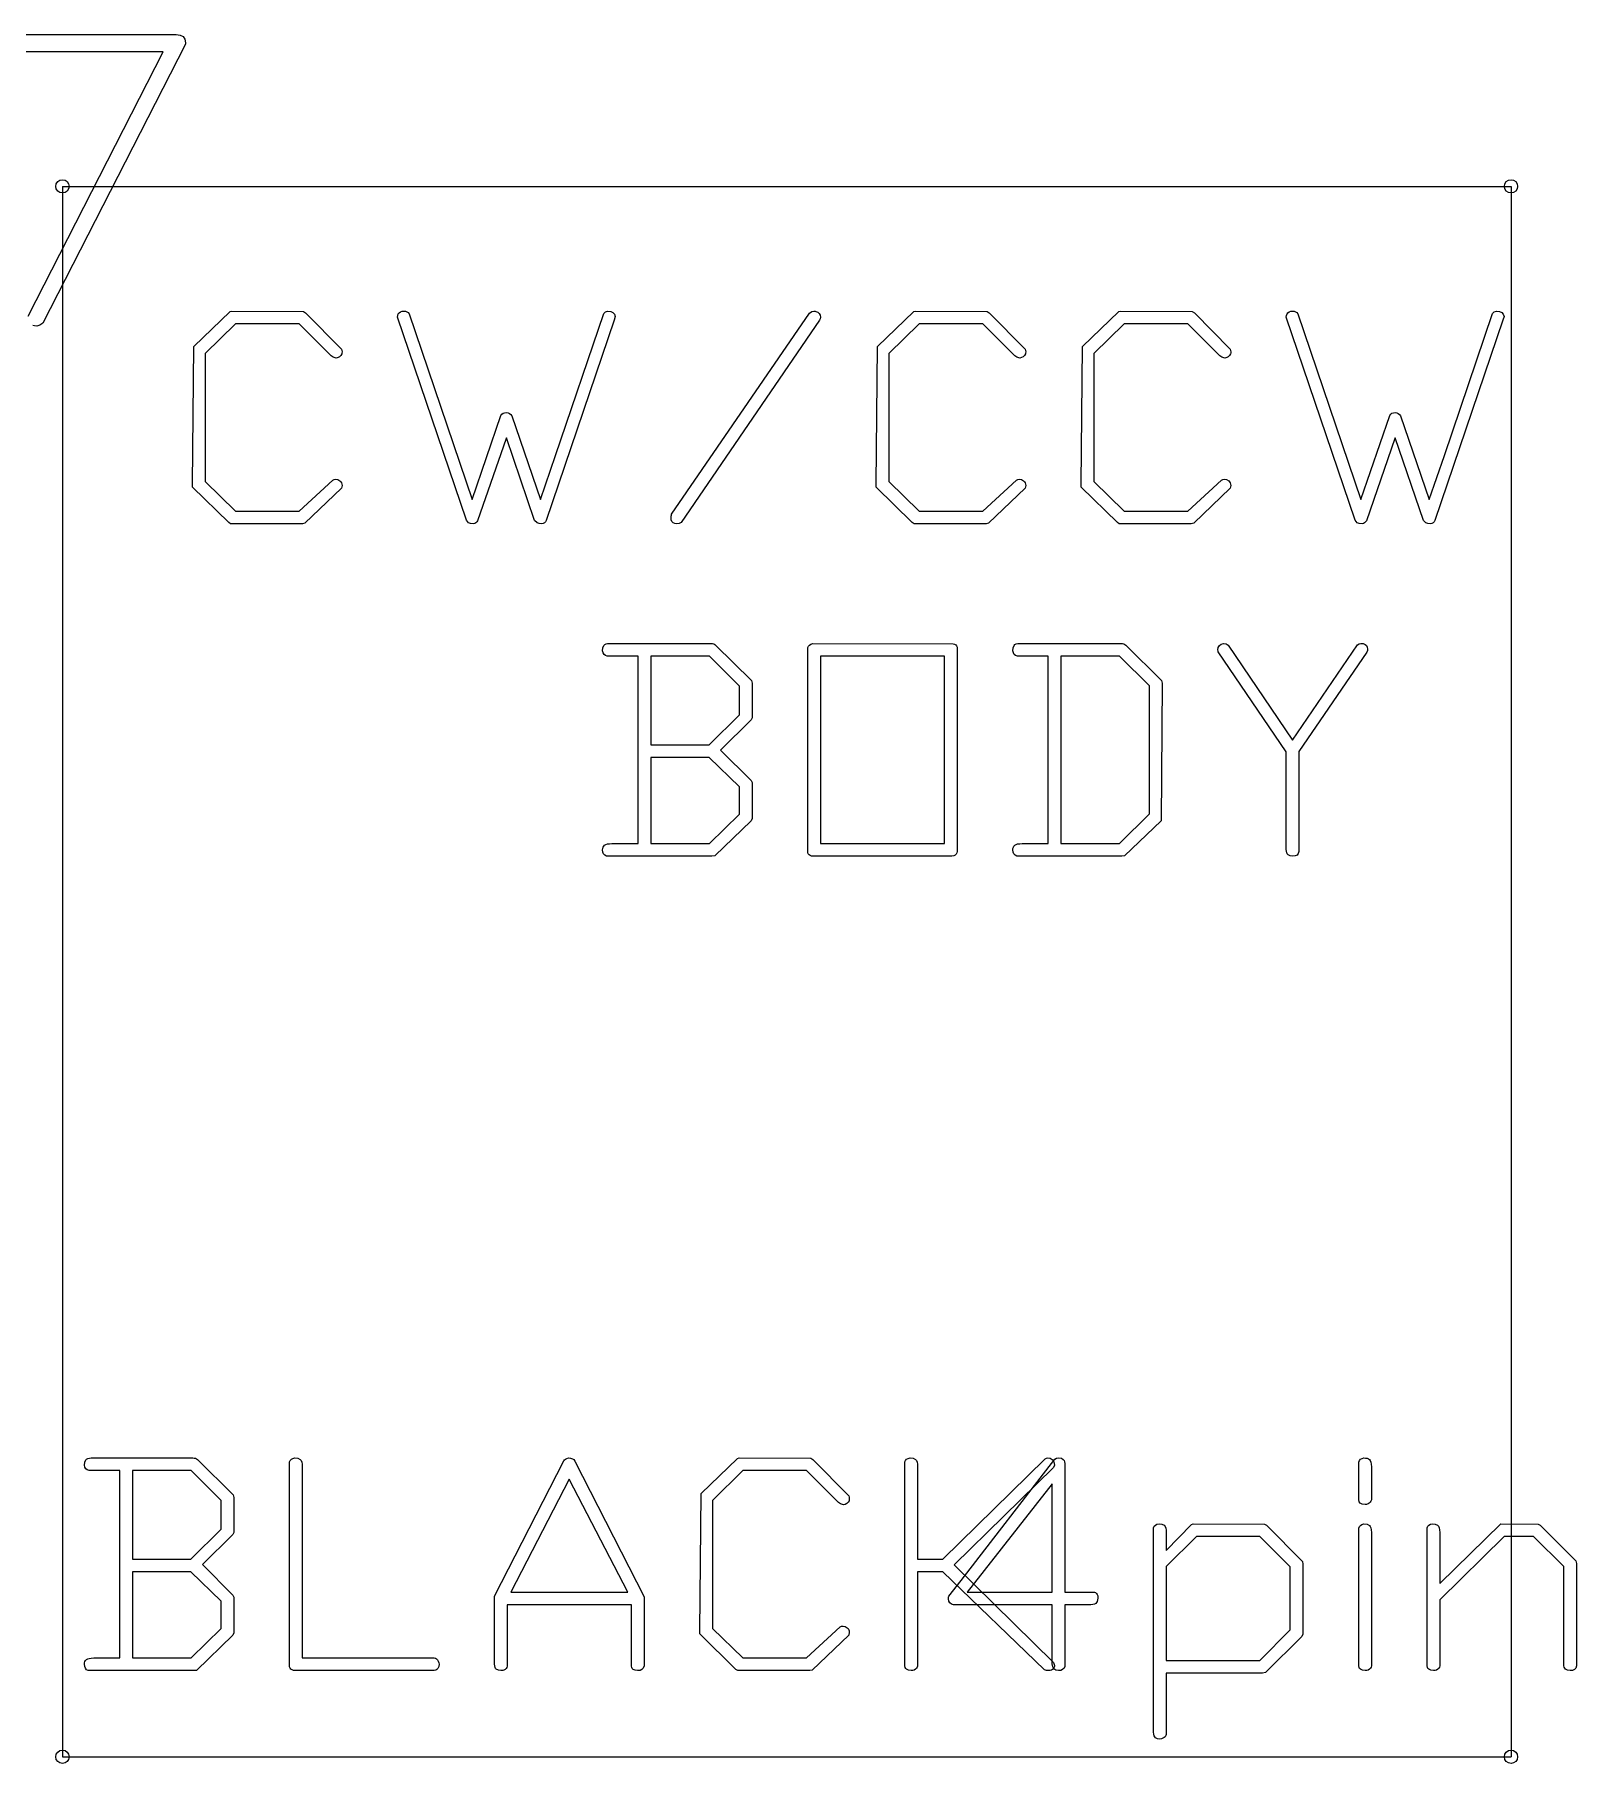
# Paper-space layout 'Sheet1' of a CAD drawing. Header units: millimetres. Extents: x 3 to 419, y -76 to 292.
# Drawn here: x 328.17 to 342.9, y 158.84 to 175.36 of the extents above; entities that cross this region are included whole.
import ezdxf

# ---------------------------------------------------------------- set-up
doc = ezdxf.new("R2010")
doc.units = ezdxf.units.MM

psp = doc.layouts.new('Sheet1')

# ---------------------------------------------------------------- linework, layer by layer
at = {"color": 7, "linetype": 'Continuous'}
for p, q in [((328.4340503, 173.906802), (328.4340503, 158.906802)), ((328.4340503, 173.906802), (342.2740503, 173.906802)), ((342.2740503, 173.906802), (342.2740503, 158.906802)), ((328.4340503, 158.906802), (342.2740503, 158.906802))]:
    psp.add_line(p, q, dxfattribs=at)
at = {"color": 7, "linetype": 'Continuous', "flags": 128}
for points in [[(327.7868461, 175.3563501), (329.5215678, 175.3563501), (329.5215678, 175.3563501), (329.5604049, 175.3511718), (329.5883675, 175.3366726), (329.604938, 175.3118169), (329.6106341, 175.2771225)], [(329.6106253, 175.2771225), (329.6106341, 175.278676), (329.6095985, 175.2760868), (329.6085628, 175.2688372), (329.6070093, 175.2579629), (329.6070093, 175.2579629), (328.2482303, 172.5989193), (328.2482303, 172.5989193), (328.2197498, 172.5792418), (328.1897158, 172.5725101), (328.1897158, 172.5725101), (328.1684849, 172.5740636), (328.1503609, 172.5782062)], [(328.1084169, 172.6652012), (329.3962536, 175.1906453), (329.3962536, 175.1906453), (327.7096898, 175.1906453)], [(330.7576571, 172.6984121), (331.1001982, 172.35143), (331.1001982, 172.35143), (331.1043559, 172.3393347), (331.1058678, 172.3261055), (331.1058678, 172.3261055), (331.1051118, 172.3140103), (331.103222, 172.3064508), (331.103222, 172.3064508), (331.0945285, 172.2913317), (331.0824333, 172.2796145), (331.0673142, 172.271299), (331.0491714, 172.2667633), (331.0491714, 172.2667633), (331.0215791, 172.2750788), (331.0011684, 172.2890639), (331.0011684, 172.2890639), (330.6961416, 172.5944686), (330.6961416, 172.5944686), (330.0887339, 172.5944686), (330.0887339, 172.5944686), (329.7976922, 172.3094746), (329.7976922, 172.3094746), (329.7976922, 171.0867216), (329.7976922, 171.0867216), (330.0887339, 170.8043734), (330.0887339, 170.8043734), (330.6961416, 170.8043734), (330.6961416, 170.8043734), (331.0181773, 171.1014627), (331.0181773, 171.1014627), (331.0310285, 171.1075103), (331.0465255, 171.1094002), (331.0465255, 171.1094002), (331.0661803, 171.1052425), (331.0858351, 171.0931472), (331.0945285, 171.0844538), (331.1009541, 171.0742484), (331.1047339, 171.0629091), (331.1058678, 171.0500579), (331.1058678, 171.0500579), (331.1001982, 171.0232216), (331.1001982, 171.0232216), (330.7513261, 170.6887127), (330.7513261, 170.6887127), (330.7286476, 170.683421), (330.7286476, 170.683421), (330.039597, 170.683421), (330.039597, 170.683421), (330.022588, 170.6943823), (330.022588, 170.6943823), (329.6767398, 171.033427), (329.6767398, 171.033427), (329.6767398, 171.0610192), (329.6767398, 171.0610192), (329.6907249, 172.3763764), (329.6907249, 172.3763764), (330.0361952, 172.7097514), (330.0361952, 172.7097514), (330.0532041, 172.715421), (330.0532041, 172.715421), (330.738097, 172.7127752), (330.738097, 172.7127752), (330.7577517, 172.6984121)], [(331.7461405, 172.6904746), (332.3475196, 170.9166323), (332.3475196, 170.9166323), (332.6241982, 171.7183198), (332.6241982, 171.7183198), (332.6336476, 171.7304151), (332.6453648, 171.7391085), (332.658972, 171.7440222), (332.674847, 171.7459121), (332.674847, 171.7459121), (332.6918559, 171.7440222), (332.706597, 171.7383526), (332.7186922, 171.7289032), (332.7285196, 171.715674), (332.7285196, 171.715674), (333.0025523, 170.9166323), (333.0025523, 170.9166323), (333.1461833, 171.3358079), (333.1461833, 171.3358079), (333.6065583, 172.6931204), (333.6065583, 172.6931204), (333.6228112, 172.7071055), (333.643222, 172.715421), (333.643222, 172.715421), (333.6723261, 172.7120192), (333.6942487, 172.7021919), (333.7089898, 172.6859389), (333.7165493, 172.6628823), (333.7165493, 172.6628823), (333.7052101, 172.6269746), (333.7052101, 172.6269746), (333.055847, 170.7136591), (333.055847, 170.7136591), (333.0479095, 170.7026978), (333.0384601, 170.6940044), (333.0267428, 170.6875788), (333.0135136, 170.683421), (333.0135136, 170.683421), (332.9881892, 170.6856889), (332.9685345, 170.6917365), (332.9685345, 170.6917365), (332.9458559, 170.716305), (332.9458559, 170.716305), (332.6778708, 171.5036294), (332.6778708, 171.5036294), (332.6722011, 171.4983377), (332.6722011, 171.4983377), (332.4011922, 170.7132811), (332.4011922, 170.7132811), (332.3936327, 170.7023198), (332.3841833, 170.6936264), (332.3735999, 170.6872008), (332.3615047, 170.683421), (332.3615047, 170.683421), (332.3339124, 170.6856889), (332.3135017, 170.6917365), (332.3135017, 170.6917365), (332.293847, 170.7166829), (332.293847, 170.7166829), (331.6361684, 172.6575907), (331.6361684, 172.6575907), (331.6380583, 172.6742216), (331.6433499, 172.6878288), (331.6520434, 172.6987901), (331.6645166, 172.7071055), (331.6645166, 172.7071055), (331.6807696, 172.7135311), (331.6955107, 172.715421), (331.6955107, 172.715421), (331.7113857, 172.7139091), (331.7249928, 172.7093734), (331.7367101, 172.7014359), (331.7461595, 172.6904746)], [(335.6758747, 172.6575907), (335.674088, 172.6424716), (335.6676624, 172.6299984), (335.6676624, 172.6299984), (334.3451237, 170.6970282), (334.3451237, 170.6970282), (334.3266029, 170.6868228), (334.3054362, 170.683421), (334.3054362, 170.683421), (334.2857815, 170.6856889), (334.2699065, 170.6932484), (334.2574333, 170.7049657), (334.2487398, 170.7219746), (334.2487398, 170.7219746), (334.2491178, 170.7408734), (334.2502517, 170.7559925), (334.2517636, 170.7669538), (334.2544095, 170.7745133), (334.2544095, 170.7745133), (335.5712785, 172.6961442), (335.5712785, 172.6961442), (335.594713, 172.7105073), (335.6136118, 172.715421), (335.6136118, 172.715421), (335.6257071, 172.7146651), (335.6336446, 172.7127752), (335.6336446, 172.7127752), (335.6521654, 172.7040817), (335.6653946, 172.6919865), (335.6733321, 172.6764895), (335.6759779, 172.6575907)], [(337.289134, 172.6984121), (337.6316267, 172.35143), (337.6316267, 172.35143), (337.6357845, 172.3393347), (337.6372964, 172.3261055), (337.6372964, 172.3261055), (337.6365404, 172.3140103), (337.6346505, 172.3064508), (337.6346505, 172.3064508), (337.6259571, 172.2913317), (337.6138618, 172.2796145), (337.5987428, 172.271299), (337.5805999, 172.2667633), (337.5805999, 172.2667633), (337.5530077, 172.2750788), (337.532597, 172.2890639), (337.532597, 172.2890639), (337.2275702, 172.5944686), (337.2275702, 172.5944686), (336.6201624, 172.5944686), (336.6201624, 172.5944686), (336.3291208, 172.3094746), (336.3291208, 172.3094746), (336.3291208, 171.0867216), (336.3291208, 171.0867216), (336.6201624, 170.8043734), (336.6201624, 170.8043734), (337.2275702, 170.8043734), (337.2275702, 170.8043734), (337.5496059, 171.1014627), (337.5496059, 171.1014627), (337.5624571, 171.1075103), (337.5779541, 171.1094002), (337.5779541, 171.1094002), (337.5976089, 171.1052425), (337.6172636, 171.0931472), (337.6259571, 171.0844538), (337.6323827, 171.0742484), (337.6361624, 171.0629091), (337.6372964, 171.0500579), (337.6372964, 171.0500579), (337.6316267, 171.0232216), (337.6316267, 171.0232216), (337.2827547, 170.6887127), (337.2827547, 170.6887127), (337.2600761, 170.683421), (337.2600761, 170.683421), (336.5710255, 170.683421), (336.5710255, 170.683421), (336.5540166, 170.6943823), (336.5540166, 170.6943823), (336.2081684, 171.033427), (336.2081684, 171.033427), (336.2081684, 171.0610192), (336.2081684, 171.0610192), (336.2221535, 172.3763764), (336.2221535, 172.3763764), (336.5676237, 172.7097514), (336.5676237, 172.7097514), (336.5846327, 172.715421), (336.5846327, 172.715421), (337.2695255, 172.7127752), (337.2695255, 172.7127752), (337.2891803, 172.6984121)], [(339.2485771, 172.6984121), (339.5910553, 172.35143), (339.5910553, 172.35143), (339.595213, 172.3393347), (339.5967249, 172.3261055), (339.5967249, 172.3261055), (339.595969, 172.3140103), (339.5940791, 172.3064508), (339.5940791, 172.3064508), (339.5853857, 172.2913317), (339.5732904, 172.2796145), (339.5581714, 172.271299), (339.5400285, 172.2667633), (339.5400285, 172.2667633), (339.5124362, 172.2750788), (339.4920255, 172.2890639), (339.4920255, 172.2890639), (339.1869987, 172.5944686), (339.1869987, 172.5944686), (338.579591, 172.5944686), (338.579591, 172.5944686), (338.2885493, 172.3094746), (338.2885493, 172.3094746), (338.2885493, 171.0867216), (338.2885493, 171.0867216), (338.579591, 170.8043734), (338.579591, 170.8043734), (339.1869987, 170.8043734), (339.1869987, 170.8043734), (339.5090345, 171.1014627), (339.5090345, 171.1014627), (339.5218857, 171.1075103), (339.5373827, 171.1094002), (339.5373827, 171.1094002), (339.5570374, 171.1052425), (339.5766922, 171.0931472), (339.5853857, 171.0844538), (339.5918112, 171.0742484), (339.595591, 171.0629091), (339.5967249, 171.0500579), (339.5967249, 171.0500579), (339.5910553, 171.0232216), (339.5910553, 171.0232216), (339.2421833, 170.6887127), (339.2421833, 170.6887127), (339.2195047, 170.683421), (339.2195047, 170.683421), (338.5304541, 170.683421), (338.5304541, 170.683421), (338.5134452, 170.6943823), (338.5134452, 170.6943823), (338.167597, 171.033427), (338.167597, 171.033427), (338.167597, 171.0610192), (338.167597, 171.0610192), (338.1815821, 172.3763764), (338.1815821, 172.3763764), (338.5270523, 172.7097514), (338.5270523, 172.7097514), (338.5440612, 172.715421), (338.5440612, 172.715421), (339.2289541, 172.7127752), (339.2289541, 172.7127752), (339.2486089, 172.6984121)], [(340.2369413, 172.6904746), (340.8383767, 170.9166323), (340.8383767, 170.9166323), (341.1150553, 171.7183198), (341.1150553, 171.7183198), (341.1245047, 171.7304151), (341.136222, 171.7391085), (341.1498291, 171.7440222), (341.1657041, 171.7459121), (341.1657041, 171.7459121), (341.182713, 171.7440222), (341.1974541, 171.7383526), (341.2095493, 171.7289032), (341.2193767, 171.715674), (341.2193767, 171.715674), (341.4934095, 170.9166323), (341.4934095, 170.9166323), (341.6370404, 171.3358079), (341.6370404, 171.3358079), (342.0974154, 172.6931204), (342.0974154, 172.6931204), (342.1136684, 172.7071055), (342.1340791, 172.715421), (342.1340791, 172.715421), (342.1631833, 172.7120192), (342.1851059, 172.7021919), (342.199847, 172.6859389), (342.2074065, 172.6628823), (342.2074065, 172.6628823), (342.1960672, 172.6269746), (342.1960672, 172.6269746), (341.5467041, 170.7136591), (341.5467041, 170.7136591), (341.5387666, 170.7026978), (341.5293172, 170.6940044), (341.5175999, 170.6875788), (341.5043708, 170.683421), (341.5043708, 170.683421), (341.4790464, 170.6856889), (341.4593916, 170.6917365), (341.4593916, 170.6917365), (341.436713, 170.716305), (341.436713, 170.716305), (341.1687279, 171.5036294), (341.1687279, 171.5036294), (341.1630583, 171.4983377), (341.1630583, 171.4983377), (340.8920493, 170.7132811), (340.8920493, 170.7132811), (340.8844898, 170.7023198), (340.8750404, 170.6936264), (340.8644571, 170.6872008), (340.8523618, 170.683421), (340.8523618, 170.683421), (340.8247696, 170.6856889), (340.8043589, 170.6917365), (340.8043589, 170.6917365), (340.7847041, 170.7166829), (340.7847041, 170.7166829), (340.1270255, 172.6575907), (340.1270255, 172.6575907), (340.1289154, 172.6742216), (340.1342071, 172.6878288), (340.1429005, 172.6987901), (340.1553737, 172.7071055), (340.1553737, 172.7071055), (340.1716267, 172.7135311), (340.1863678, 172.715421), (340.1863678, 172.715421), (340.2022428, 172.7139091), (340.2158499, 172.7093734), (340.2275672, 172.7014359), (340.2370166, 172.6904746)], [(334.6749935, 169.5237901), (335.0171654, 169.1873913), (335.0171654, 169.1873913), (335.0228351, 169.1628228), (335.0228351, 169.1628228), (335.0228351, 168.8290698), (335.0228351, 168.8290698), (335.0145196, 168.809793), (335.0145196, 168.809793), (334.721966, 168.5229091), (334.721966, 168.5229091), (335.0145196, 168.2307335), (335.0145196, 168.2307335), (335.0228351, 168.2114567), (335.0228351, 168.2114567), (335.0228351, 167.8697663), (335.0228351, 167.8697663), (335.0145196, 167.8474657), (335.0145196, 167.8474657), (334.6660255, 167.5110669), (334.6660255, 167.5110669), (334.6376773, 167.508421), (334.6376773, 167.508421), (333.6322607, 167.508421), (333.6322607, 167.508421), (333.6163857, 167.5174925), (333.6046684, 167.5307216), (333.5978648, 167.5477305), (333.595597, 167.5688972), (333.595597, 167.5688972), (333.5967309, 167.5825044), (333.6005107, 167.5945996), (333.6061803, 167.604805), (333.6144958, 167.6134984), (333.626213, 167.620302), (333.6417101, 167.6255936), (333.6609868, 167.6282395), (333.6840434, 167.6293734), (333.6840434, 167.6293734), (333.9342636, 167.6293734), (333.9342636, 167.6293734), (333.9342636, 169.4194686), (333.9342636, 169.4194686), (333.6394422, 169.4194686), (333.6394422, 169.4194686), (333.6224333, 169.4258942), (333.6095821, 169.4364776), (333.6005107, 169.4508407), (333.595597, 169.4697395), (333.595597, 169.4697395), (333.5986208, 169.4988436), (333.6080702, 169.5211442), (333.6160077, 169.5294597), (333.6277249, 169.5355073), (333.642466, 169.5392871), (333.6606089, 169.540421), (333.6606089, 169.540421), (333.6916029, 169.540421), (333.6916029, 169.540421), (334.6301178, 169.540421), (334.6301178, 169.540421), (334.6444809, 169.5392871), (334.6569541, 169.5362633), (334.6671595, 169.5309716), (334.675097, 169.5237901)], [(336.9455729, 169.5377752), (336.9584511, 169.5336175), (336.9690345, 169.5268139), (336.976972, 169.5169865), (336.9822636, 169.5045133), (336.9822636, 169.5045133), (336.9822636, 169.4576442), (336.9822636, 169.4576442), (336.9822636, 167.5526442), (336.9822636, 167.5526442), (336.9781059, 167.539793), (336.9716803, 167.5284538), (336.9626089, 167.5190044), (336.9512696, 167.5110669), (336.9512696, 167.5110669), (336.9312368, 167.508421), (336.9312368, 167.508421), (335.5916892, 167.508421), (335.5916892, 167.508421), (335.578838, 167.5148466), (335.5682547, 167.5227841), (335.5603172, 167.5326115), (335.5550255, 167.5443288), (335.5550255, 167.5443288), (335.5550255, 167.5995133), (335.5550255, 167.5995133), (335.5550255, 169.5018675), (335.5550255, 169.5018675), (335.5610732, 169.5147186), (335.5712785, 169.525302), (335.5852636, 169.5339954), (335.6030285, 169.540421), (335.6030285, 169.540421), (336.9455999, 169.5377752)], [(338.5938797, 169.5237901), (338.9360226, 169.1873913), (338.9360226, 169.1873913), (338.9416922, 169.1628228), (338.9416922, 169.1628228), (338.9303529, 167.8474657), (338.9303529, 167.8474657), (338.5826148, 167.5110669), (338.5826148, 167.5110669), (338.5546446, 167.508421), (338.5546446, 167.508421), (337.5511178, 167.508421), (337.5511178, 167.508421), (337.5352428, 167.5174925), (337.5235255, 167.5307216), (337.516722, 167.5477305), (337.5144541, 167.5688972), (337.5144541, 167.5688972), (337.515588, 167.5825044), (337.5193678, 167.5945996), (337.5250374, 167.604805), (337.5333529, 167.6134984), (337.5450702, 167.620302), (337.5605672, 167.6255936), (337.579844, 167.6282395), (337.6029005, 167.6293734), (337.6029005, 167.6293734), (337.8531208, 167.6293734), (337.8531208, 167.6293734), (337.8531208, 169.4194686), (337.8531208, 169.4194686), (337.5582993, 169.4194686), (337.5582993, 169.4194686), (337.5412904, 169.4258942), (337.5284392, 169.4364776), (337.5193678, 169.4508407), (337.5144541, 169.4697395), (337.5144541, 169.4697395), (337.5174779, 169.4988436), (337.5269273, 169.5211442), (337.5348648, 169.5294597), (337.5465821, 169.5355073), (337.5613232, 169.5392871), (337.579466, 169.540421), (337.579466, 169.540421), (337.6104601, 169.540421), (337.6104601, 169.540421), (338.5489749, 169.540421), (338.5489749, 169.540421), (338.563338, 169.5392871), (338.5758112, 169.5362633), (338.5860166, 169.5309716), (338.5939541, 169.5237901)], [(339.5728264, 169.5237901), (340.1871237, 168.6177811), (340.1871237, 168.6177811), (340.8066267, 169.5264359), (340.8066267, 169.5264359), (340.8225017, 169.5370192), (340.8406446, 169.540421), (340.8406446, 169.540421), (340.8444243, 169.540421), (340.849338, 169.540421), (340.849338, 169.540421), (340.8565196, 169.540421), (340.8606773, 169.540421), (340.8606773, 169.540421), (340.8791982, 169.5317276), (340.8924273, 169.5196323), (340.9003648, 169.5041353), (340.9030107, 169.4852365), (340.9030107, 169.4852365), (340.9014987, 169.4727633), (340.897341, 169.4576442), (340.897341, 169.4576442), (340.2479779, 168.5077901), (340.2479779, 168.5077901), (340.2479779, 167.5526442), (340.2479779, 167.5526442), (340.2411743, 167.5333675), (340.2294571, 167.5193823), (340.2124482, 167.5110669), (340.1905255, 167.508421), (340.1905255, 167.508421), (340.1644452, 167.5118228), (340.1440345, 167.5220282), (340.1364749, 167.5303436), (340.1311833, 167.5416829), (340.1281595, 167.5552901), (340.1270255, 167.571921), (340.1270255, 167.571921), (340.1270255, 168.5066561), (340.1270255, 168.5066561), (339.4765285, 169.4602901), (339.4765285, 169.4602901), (339.4746386, 169.4682276), (339.4738827, 169.4799448), (339.4738827, 169.4799448), (339.4772845, 169.5033794), (339.4874898, 169.5211442), (339.5041208, 169.5336175), (339.5275553, 169.540421), (339.5275553, 169.540421), (339.5532577, 169.5362633), (339.5729124, 169.5237901)], [(334.9018488, 169.1325847), (334.6161327, 169.4194686), (334.6161327, 169.4194686), (334.055216, 169.4194686), (334.055216, 169.4194686), (334.055216, 168.572802), (334.055216, 168.572802), (334.6131089, 168.572802), (334.6131089, 168.572802), (334.9018827, 168.8596859), (334.9018827, 168.8596859), (334.9018827, 169.1325847)], [(336.8612919, 167.6293734), (336.8613112, 169.4194686), (336.8613112, 169.4194686), (335.6759779, 169.4194686), (335.6759779, 169.4194686), (335.6759779, 167.6293734), (335.6759779, 167.6293734), (336.8613112, 167.6293734)], [(338.820735, 169.1367425), (338.5349898, 169.4194686), (338.5349898, 169.4194686), (337.9740732, 169.4194686), (337.9740732, 169.4194686), (337.9740732, 167.6293734), (337.9740732, 167.6293734), (338.5349898, 167.6293734), (338.5349898, 167.6293734), (338.8207398, 167.9147454), (338.8207398, 167.9147454), (338.8207398, 169.1367425)], [(334.9018488, 168.1713913), (334.6131089, 168.4518496), (334.6131089, 168.4518496), (334.055216, 168.4518496), (334.055216, 168.4518496), (334.055216, 167.6293734), (334.055216, 167.6293734), (334.6161327, 167.6293734), (334.6161327, 167.6293734), (334.9018827, 167.9098317), (334.9018827, 167.9098317), (334.9018827, 168.1713913)], [(329.7242317, 161.7450401), (330.0664183, 161.4086413), (330.0664183, 161.4086413), (330.0720879, 161.3840728), (330.0720879, 161.3840728), (330.0720879, 161.0503198), (330.0720879, 161.0503198), (330.0637724, 161.031043), (330.0637724, 161.031043), (329.7712189, 160.7441591), (329.7712189, 160.7441591), (330.0637724, 160.4519835), (330.0637724, 160.4519835), (330.0720879, 160.4327067), (330.0720879, 160.4327067), (330.0720879, 160.0910163), (330.0720879, 160.0910163), (330.0637724, 160.0687157), (330.0637724, 160.0687157), (329.7152784, 159.7323169), (329.7152784, 159.7323169), (329.6869302, 159.729671), (329.6869302, 159.729671), (328.6815135, 159.729671), (328.6815135, 159.729671), (328.6656385, 159.7387425), (328.6539212, 159.7519716), (328.6471177, 159.7689805), (328.6448498, 159.7901472), (328.6448498, 159.7901472), (328.6459837, 159.8037544), (328.6497635, 159.8158496), (328.6554332, 159.826055), (328.6637486, 159.8347484), (328.6754659, 159.841552), (328.6909629, 159.8468436), (328.7102397, 159.8494895), (328.7332962, 159.8506234), (328.7332962, 159.8506234), (328.9835165, 159.8506234), (328.9835165, 159.8506234), (328.9835165, 161.6407186), (328.9835165, 161.6407186), (328.6886951, 161.6407186), (328.6886951, 161.6407186), (328.6716861, 161.6471442), (328.6588349, 161.6577276), (328.6497635, 161.6720907), (328.6448498, 161.6909895), (328.6448498, 161.6909895), (328.6478736, 161.7200936), (328.657323, 161.7423942), (328.6652605, 161.7507097), (328.6769778, 161.7567573), (328.6917189, 161.7605371), (328.7098617, 161.761671), (328.7098617, 161.761671), (328.7408558, 161.761671), (328.7408558, 161.761671), (329.6793707, 161.761671), (329.6793707, 161.761671), (329.6937337, 161.7605371), (329.706207, 161.7575133), (329.7164123, 161.7522216), (329.7243498, 161.7450401)], [(330.7062779, 161.746552), (330.7146474, 161.7367246), (330.7206951, 161.7219835), (330.7240968, 161.7027067), (330.7252308, 161.6788942), (330.7252308, 161.6788942), (330.7252308, 159.8506234), (330.7252308, 159.8506234), (331.9854034, 159.8506234), (331.9854034, 159.8506234), (331.9986326, 159.8475996), (332.0095939, 159.841174), (332.0182873, 159.8317246), (332.0250909, 159.8188734), (332.0250909, 159.8188734), (332.0315165, 159.8045103), (332.0334064, 159.7901472), (332.0334064, 159.7901472), (332.0303826, 159.7701145), (332.0205552, 159.7497038), (332.0126177, 159.7410103), (332.0009004, 159.7345847), (331.9861593, 159.730805), (331.9680165, 159.729671), (331.9680165, 159.729671), (330.6413201, 159.729671), (330.6413201, 159.729671), (330.6284689, 159.7360966), (330.6178855, 159.7440341), (330.609948, 159.7538615), (330.6042784, 159.7655788), (330.6042784, 159.7655788), (330.6042784, 159.8207633), (330.6042784, 159.8207633), (330.6042784, 161.7231175), (330.6042784, 161.7231175), (330.6114599, 161.7378585), (330.6224212, 161.7491978), (330.6360284, 161.7571353), (330.6534153, 161.761671), (330.6534153, 161.761671), (330.6840314, 161.7578913), (330.706332, 161.746552)], [(333.3282862, 161.7314329), (333.9909451, 160.4353526), (333.9909451, 160.4353526), (333.9909451, 159.7738942), (333.9909451, 159.7738942), (333.9837635, 159.7546175), (333.9712903, 159.7406323), (333.9527695, 159.7323169), (333.928957, 159.729671), (333.928957, 159.729671), (333.9051445, 159.7326948), (333.8862457, 159.7417663), (333.8790641, 159.7493258), (333.8741504, 159.7599091), (333.8711266, 159.7735163), (333.8699927, 159.7897692), (333.8699927, 159.7897692), (333.8699927, 160.3586234), (333.8699927, 160.3586234), (332.6846593, 160.3586234), (332.6846593, 160.3586234), (332.6846593, 159.7735163), (332.6846593, 159.7735163), (332.6805016, 159.7606651), (332.674076, 159.7500817), (332.6646266, 159.7413883), (332.6529093, 159.7349627), (332.6529093, 159.7349627), (332.6415701, 159.7311829), (332.6241832, 159.729671), (332.6241832, 159.729671), (332.5988587, 159.7326948), (332.579582, 159.7421442), (332.5727784, 159.7497038), (332.5678647, 159.7602871), (332.5648409, 159.7738942), (332.563707, 159.7901472), (332.563707, 159.7901472), (332.563707, 159.8207633), (332.563707, 159.8207633), (332.563707, 160.4410222), (332.563707, 160.4410222), (333.2236534, 161.7340788), (333.2236534, 161.7340788), (333.2308349, 161.7420163), (333.2406623, 161.7491978), (333.2535135, 161.7560014), (333.2690105, 161.761671), (333.2690105, 161.761671), (333.2894212, 161.7597811), (333.3064302, 161.7541115), (333.3192814, 161.7446621), (333.3283528, 161.7314329)], [(335.6041107, 161.7446621), (335.9465939, 161.39768), (335.9465939, 161.39768), (335.9507516, 161.3855847), (335.9522635, 161.3723555), (335.9522635, 161.3723555), (335.9515076, 161.3602603), (335.9496177, 161.3527008), (335.9496177, 161.3527008), (335.9409242, 161.3375817), (335.928829, 161.3258645), (335.9137099, 161.317549), (335.8955671, 161.3130133), (335.8955671, 161.3130133), (335.8679748, 161.3213288), (335.8475641, 161.3353139), (335.8475641, 161.3353139), (335.5425373, 161.6407186), (335.5425373, 161.6407186), (334.9351296, 161.6407186), (334.9351296, 161.6407186), (334.6440879, 161.3557246), (334.6440879, 161.3557246), (334.6440879, 160.1329716), (334.6440879, 160.1329716), (334.9351296, 159.8506234), (334.9351296, 159.8506234), (335.5425373, 159.8506234), (335.5425373, 159.8506234), (335.864573, 160.1477127), (335.864573, 160.1477127), (335.8774242, 160.1537603), (335.8929212, 160.1556502), (335.8929212, 160.1556502), (335.912576, 160.1514925), (335.9322308, 160.1393972), (335.9409242, 160.1307038), (335.9473498, 160.1204984), (335.9511296, 160.1091591), (335.9522635, 160.0963079), (335.9522635, 160.0963079), (335.9465939, 160.0694716), (335.9465939, 160.0694716), (335.5977218, 159.7349627), (335.5977218, 159.7349627), (335.5750433, 159.729671), (335.5750433, 159.729671), (334.8859927, 159.729671), (334.8859927, 159.729671), (334.8689837, 159.7406323), (334.8689837, 159.7406323), (334.5231355, 160.079677), (334.5231355, 160.079677), (334.5231355, 160.1072692), (334.5231355, 160.1072692), (334.5371207, 161.4226264), (334.5371207, 161.4226264), (334.8825909, 161.7560014), (334.8825909, 161.7560014), (334.8995998, 161.761671), (334.8995998, 161.761671), (335.5844927, 161.7590252), (335.5844927, 161.7590252), (335.6041474, 161.7446621)], [(337.8916178, 161.7450401), (337.9003528, 161.7355907), (337.9067784, 161.7234954), (337.9105582, 161.7091323), (337.9116921, 161.6925014), (337.9116921, 161.6925014), (337.9033766, 161.6702008), (337.9033766, 161.6702008), (336.9550343, 160.7407573), (336.9550343, 160.7407573), (337.9033766, 159.808668), (337.9033766, 159.808668), (337.9098022, 159.7886353), (337.9116921, 159.778052), (337.9116921, 159.778052), (337.9109361, 159.7697365), (337.9090462, 159.7636889), (337.9090462, 159.7636889), (337.9026207, 159.7515936), (337.8943052, 159.7417663), (337.8840998, 159.7345847), (337.8720046, 159.729671), (337.8720046, 159.729671), (337.8527278, 159.730049), (337.8376087, 159.7319389), (337.8258915, 159.7342067), (337.818332, 159.7379865), (337.818332, 159.7379865), (336.8465552, 160.6730996), (336.8465552, 160.6730996), (336.6035165, 160.6730996), (336.6035165, 160.6730996), (336.6035165, 159.7731383), (336.6035165, 159.7731383), (336.6004927, 159.762555), (336.5940671, 159.7527276), (336.5846177, 159.7436561), (336.5717665, 159.7349627), (336.5717665, 159.7349627), (336.5604272, 159.7311829), (336.5430403, 159.729671), (336.5430403, 159.729671), (336.5177159, 159.7326948), (336.4984391, 159.7421442), (336.4916355, 159.7497038), (336.4867218, 159.7606651), (336.483698, 159.7738942), (336.4825641, 159.7905252), (336.4825641, 159.7905252), (336.4825641, 161.7231175), (336.4825641, 161.7231175), (336.4889897, 161.7378585), (336.499951, 161.7491978), (336.5150701, 161.7571353), (336.5343468, 161.761671), (336.5343468, 161.761671), (336.5626951, 161.7578913), (336.5846177, 161.746174), (336.5929332, 161.7363466), (336.5989808, 161.7216055), (336.6023826, 161.7023288), (336.6035165, 161.6781383), (336.6035165, 161.6781383), (336.6035165, 160.794052), (336.6035165, 160.794052), (336.8465552, 160.794052), (336.8465552, 160.794052), (337.8240016, 161.7533555), (337.8240016, 161.7533555), (337.8360968, 161.7597811), (337.849704, 161.761671), (337.849704, 161.761671), (337.8712486, 161.7575133), (337.8916593, 161.7450401)], [(337.9966412, 161.746174), (338.0035403, 161.7371026), (338.008832, 161.7246294), (338.0114778, 161.7087544), (338.0126117, 161.6898555), (338.0126117, 161.6898555), (338.0126117, 160.4795758), (338.0126117, 160.4795758), (338.293448, 160.4795758), (338.293448, 160.4795758), (338.3047873, 160.4750401), (338.3138587, 160.4678585), (338.3210403, 160.4572752), (338.326332, 160.444046), (338.326332, 160.444046), (338.325576, 160.4232573), (338.3233082, 160.4058704), (338.3191504, 160.3907514), (338.3138587, 160.3790341), (338.3059212, 160.3699627), (338.294582, 160.3639151), (338.2794629, 160.3597573), (338.2609421, 160.3586234), (338.2609421, 160.3586234), (338.0126117, 160.3586234), (338.0126117, 160.3586234), (338.0126117, 159.7704925), (338.0126117, 159.7704925), (338.0035403, 159.7527276), (337.9903111, 159.7398764), (337.9733022, 159.7323169), (337.9521355, 159.729671), (337.9521355, 159.729671), (337.9256772, 159.7338288), (337.9067784, 159.746302), (337.8954391, 159.7667127), (337.8916593, 159.7954389), (337.8916593, 159.7954389), (337.8916593, 160.3586234), (337.8916593, 160.3586234), (336.9486087, 160.3586234), (336.9486087, 160.3586234), (336.9274421, 160.364293), (336.9119451, 160.3760103), (336.9028736, 160.3933972), (336.8998498, 160.4168317), (336.8998498, 160.4168317), (336.9006058, 160.4315728), (336.9028736, 160.4421561), (336.9028736, 160.4421561), (337.0200462, 160.5918347), (337.0200462, 160.5918347), (337.9154718, 161.7507097), (337.9154718, 161.7507097), (337.9321028, 161.7590252), (337.9525135, 161.761671), (337.9525135, 161.761671), (337.9778379, 161.7578913), (337.9967367, 161.746174)], [(340.9221563, 161.745796), (340.929832, 161.7355907), (340.9355016, 161.7208496), (340.9385254, 161.7011948), (340.9396593, 161.6766264), (340.9396593, 161.6766264), (340.9396593, 161.3610163), (340.9396593, 161.3610163), (340.9347457, 161.3481651), (340.9279421, 161.3375817), (340.9200046, 161.3296442), (340.9105552, 161.3239746), (340.8927903, 161.317927), (340.8791832, 161.3156591), (340.8791832, 161.3156591), (340.8527248, 161.3186829), (340.833826, 161.3277544), (340.8224867, 161.3428734), (340.818707, 161.3640401), (340.818707, 161.3640401), (340.818707, 161.7219835), (340.818707, 161.7219835), (340.8258885, 161.7371026), (340.8368498, 161.7488198), (340.850457, 161.7571353), (340.8678439, 161.761671), (340.8678439, 161.761671), (340.8852308, 161.7605371), (340.9003498, 161.7578913), (340.9124451, 161.7525996), (340.9222724, 161.745796)], [(329.951087, 161.3538347), (329.6653855, 161.6407186), (329.6653855, 161.6407186), (329.1044689, 161.6407186), (329.1044689, 161.6407186), (329.1044689, 160.794052), (329.1044689, 160.794052), (329.6623617, 160.794052), (329.6623617, 160.794052), (329.9511355, 161.0809359), (329.9511355, 161.0809359), (329.9511355, 161.3538347)], [(332.7193651, 160.4795758), (333.8371087, 160.4795758), (333.8371087, 160.4795758), (333.276948, 161.5583198), (333.276948, 161.5583198), (332.7194332, 160.4795758)], [(337.0782528, 160.4795758), (337.8916593, 160.4795758), (337.8916593, 160.4795758), (337.8916593, 161.5140966), (337.8916593, 161.5140966), (337.0782546, 160.4795758)], [(339.9395142, 161.1187335), (340.2808468, 160.7717514), (340.2808468, 160.7717514), (340.2865165, 160.746427), (340.2865165, 160.746427), (340.2865165, 160.0777871), (340.2865165, 160.0777871), (340.2751772, 160.0551085), (340.2751772, 160.0551085), (339.9281951, 159.7111502), (339.9281951, 159.7111502), (339.8998468, 159.7054805), (339.8998468, 159.7054805), (338.9802308, 159.7054805), (338.9802308, 159.7054805), (338.9802308, 159.1199954), (338.9802308, 159.1199954), (338.976073, 159.1086561), (338.9696474, 159.0988288), (338.960198, 159.0908913), (338.9484808, 159.0848436), (338.9484808, 159.0848436), (338.9341177, 159.078796), (338.9197546, 159.0765282), (338.9197546, 159.0765282), (338.897832, 159.079552), (338.8777992, 159.0890014), (338.8698617, 159.0969389), (338.8638141, 159.1082782), (338.8604123, 159.1230192), (338.8592784, 159.1407841), (338.8592784, 159.1407841), (338.8592784, 161.0937871), (338.8592784, 161.0937871), (338.865704, 161.1085282), (338.8766653, 161.1202454), (338.8917843, 161.1281829), (338.9110611, 161.1327186), (338.9110611, 161.1327186), (338.9375195, 161.1289389), (338.9598201, 161.1175996), (338.9688915, 161.1073942), (338.9753171, 161.0918972), (338.9790968, 161.0707305), (338.9802308, 161.0446502), (338.9802308, 161.0446502), (338.9802308, 160.8775847), (338.9802308, 160.8775847), (339.2198677, 161.126671), (339.2198677, 161.126671), (339.2368766, 161.1327186), (339.2368766, 161.1327186), (339.9198796, 161.1300728), (339.9198796, 161.1300728), (339.9395343, 161.1187335)], [(340.165535, 160.7211026), (339.8756564, 161.0117663), (339.8756564, 161.0117663), (339.2701385, 161.0117663), (339.2701385, 161.0117663), (338.9802308, 160.7237484), (338.9802308, 160.7237484), (338.9802308, 159.8264329), (338.9802308, 159.8264329), (339.8756564, 159.8264329), (339.8756564, 159.8264329), (340.1655641, 160.1201204), (340.1655641, 160.1201204), (340.1655641, 160.7211026)], [(340.9207258, 161.1172216), (340.929076, 161.1073942), (340.9351236, 161.0926532), (340.9385254, 161.0733764), (340.9396593, 161.0491859), (340.9396593, 161.0491859), (340.9396593, 159.7742722), (340.9396593, 159.7742722), (340.9366355, 159.7633109), (340.9302099, 159.7534835), (340.9207605, 159.7440341), (340.9079093, 159.7353407), (340.9079093, 159.7353407), (340.8965701, 159.7311829), (340.8791832, 159.729671), (340.8791832, 159.729671), (340.8538587, 159.7326948), (340.834582, 159.7421442), (340.8277784, 159.7497038), (340.8228647, 159.7606651), (340.8198409, 159.7742722), (340.818707, 159.7909032), (340.818707, 159.7909032), (340.818707, 161.0911413), (340.818707, 161.0911413), (340.8251326, 161.1051264), (340.8353379, 161.1168436), (340.849701, 161.1259151), (340.8678439, 161.1327186), (340.8678439, 161.1327186), (340.8984599, 161.1289389), (340.9207605, 161.1172216)], [(342.552105, 161.1187335), (342.8934183, 160.777043), (342.8934183, 160.777043), (342.8990879, 160.7520966), (342.8990879, 160.7520966), (342.8990879, 159.7742722), (342.8990879, 159.7742722), (342.8919064, 159.7546175), (342.8798111, 159.7410103), (342.8616683, 159.7323169), (342.8386117, 159.729671), (342.8386117, 159.729671), (342.8147992, 159.7330728), (342.7951445, 159.7432782), (342.7875849, 159.7515936), (342.7822933, 159.762177), (342.7792695, 159.7750282), (342.7781355, 159.7905252), (342.7781355, 159.7905252), (342.7781355, 160.7237484), (342.7781355, 160.7237484), (342.4882278, 161.0117663), (342.4882278, 161.0117663), (342.2092814, 161.0117663), (342.2092814, 161.0117663), (341.5928022, 160.4054925), (341.5928022, 160.4054925), (341.5928022, 159.7738942), (341.5928022, 159.7738942), (341.5897784, 159.7633109), (341.5833528, 159.7534835), (341.5739034, 159.7440341), (341.5610522, 159.7353407), (341.5610522, 159.7353407), (341.5497129, 159.7311829), (341.532326, 159.729671), (341.532326, 159.729671), (341.5070016, 159.7326948), (341.4877248, 159.7421442), (341.4809212, 159.7497038), (341.4760076, 159.7606651), (341.4729837, 159.7742722), (341.4718498, 159.7909032), (341.4718498, 159.7909032), (341.4718498, 161.0937871), (341.4718498, 161.0937871), (341.4782754, 161.1085282), (341.4892367, 161.1202454), (341.5043558, 161.1281829), (341.5236326, 161.1327186), (341.5236326, 161.1327186), (341.5500909, 161.1293169), (341.5723915, 161.1183555), (341.5814629, 161.1085282), (341.5878885, 161.0941651), (341.5916683, 161.0741323), (341.5928022, 161.0495639), (341.5928022, 161.0495639), (341.5928022, 160.5608407), (341.5928022, 160.5608407), (342.1767754, 161.1327186), (342.1767754, 161.1327186), (342.532451, 161.1300728), (342.532451, 161.1300728), (342.5521058, 161.1187335)], [(329.951087, 160.3926413), (329.6623617, 160.6730996), (329.6623617, 160.6730996), (329.1044689, 160.6730996), (329.1044689, 160.6730996), (329.1044689, 159.8506234), (329.1044689, 159.8506234), (329.6653855, 159.8506234), (329.6653855, 159.8506234), (329.9511355, 160.1310817), (329.9511355, 160.1310817), (329.9511355, 160.3926413)]]:
    psp.add_lwpolyline(points, dxfattribs=at)
at = {"color": 7, "linetype": 'Continuous'}
for centre in [(328.4340503, 173.906802), (328.4340503, 173.906802), (342.2740503, 173.906802), (342.2740503, 173.906802), (328.4340503, 158.906802), (328.4340503, 158.906802), (342.2740503, 158.906802), (342.2740503, 158.906802)]:
    psp.add_circle(centre, 0.0635, dxfattribs=at)

doc.saveas('drawing.dxf')
